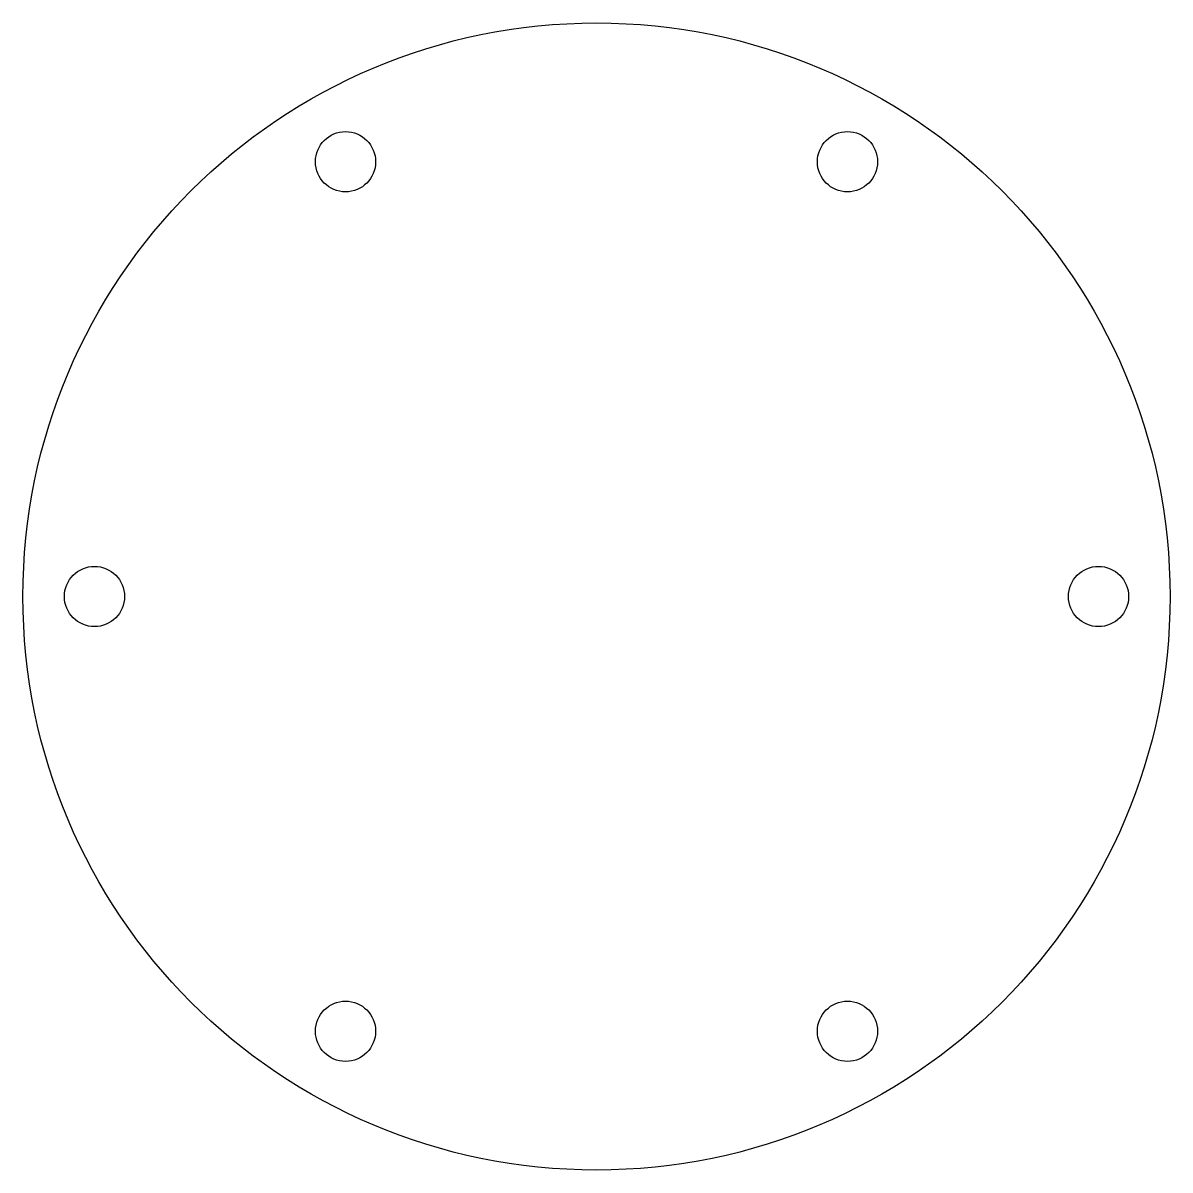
# Model space of a CAD drawing. Header units: inches. Extents: x -2 to 2, y -2 to 2.
import ezdxf

# ---------------------------------------------------------------- set-up
doc = ezdxf.new("R2010")
doc.units = ezdxf.units.IN
doc.header["$MEASUREMENT"] = 0

msp = doc.modelspace()

# ---------------------------------------------------------------- linework, layer by layer
for centre, radius in [((0, 0), 2), ((-0.8752, 1.516), 0.105), ((0.8752, 1.516), 0.105), ((-1.7505, 0), 0.105), ((1.7505, 0), 0.105), ((-0.8752, -1.516), 0.105), ((0.8752, -1.516), 0.105)]:
    msp.add_circle(centre, radius)

doc.saveas('drawing.dxf')
